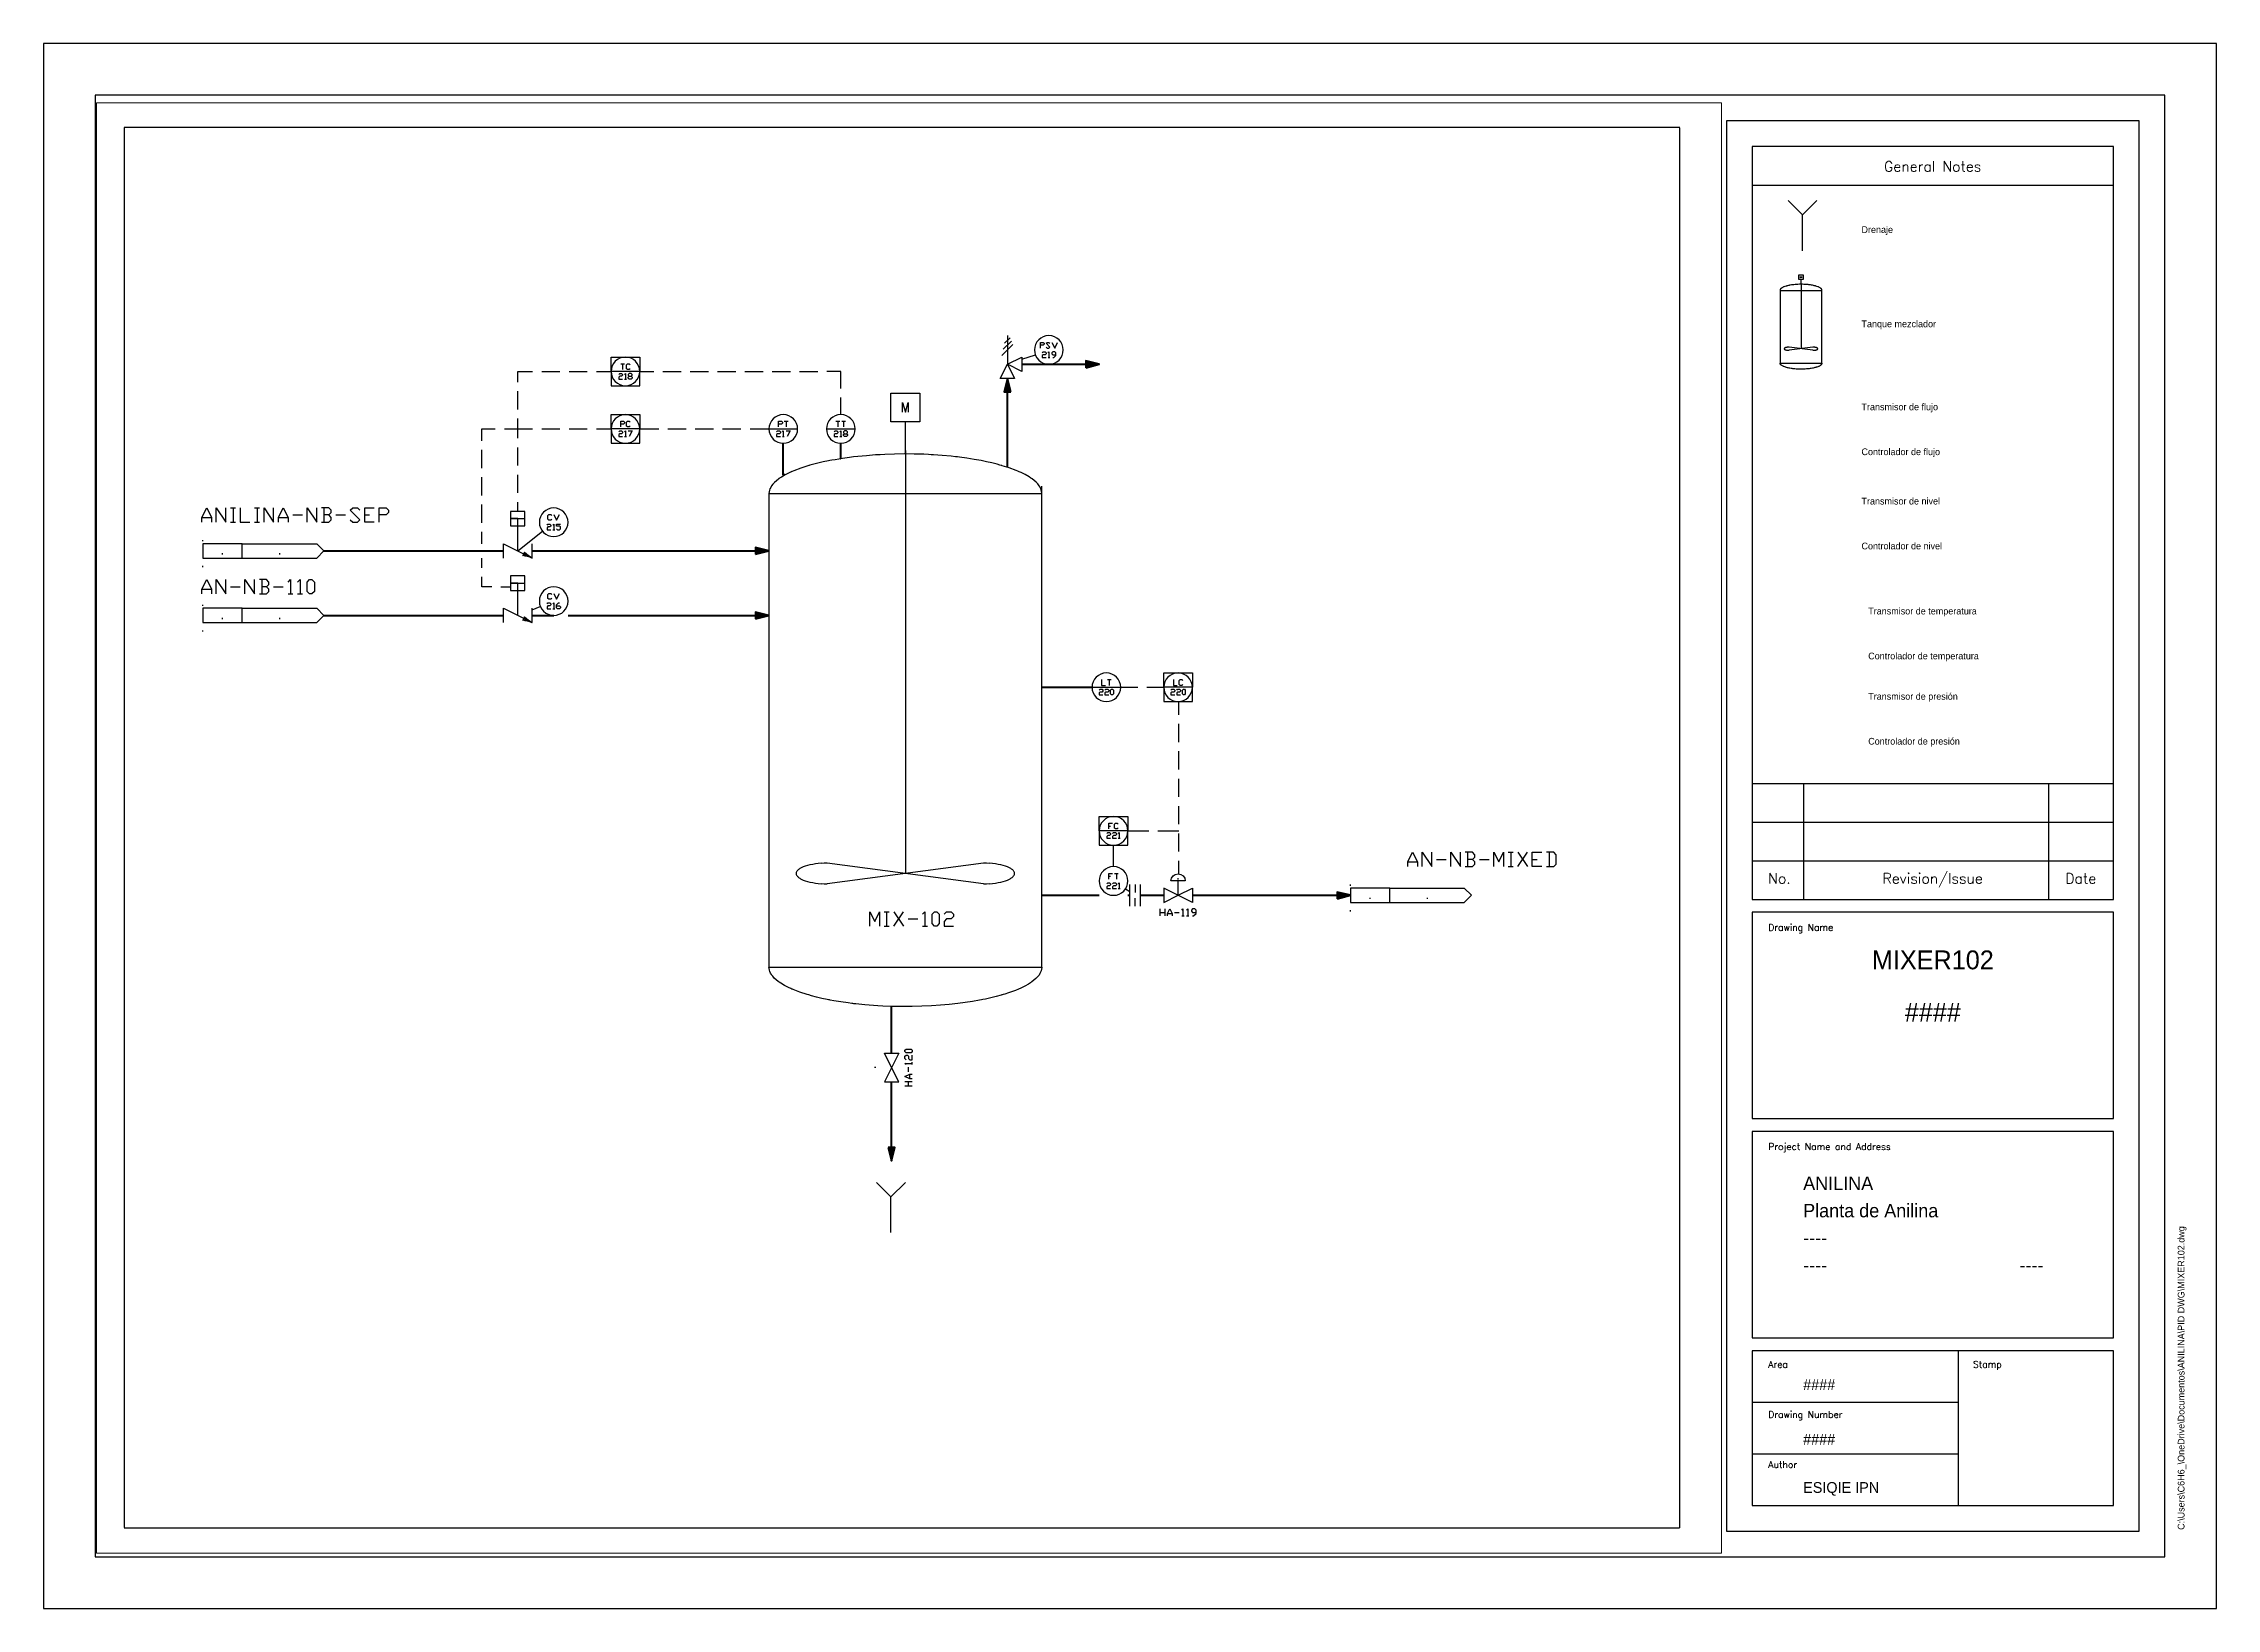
# Paper-space layout 'PID ISO A1 Title Block' of a CAD drawing. Header units: millimetres. Extents: x 0 to 807, y 0 to 581.
# The model-space entities are those that its viewports show. They can reach past a viewport. Long polylines and large blocks are cut down to what shows.
import ezdxf
from ezdxf.enums import TextEntityAlignment as Align

# ---------------------------------------------------------------- set-up
doc = ezdxf.new("R2010")
doc.units = ezdxf.units.MM
doc.linetypes.add('HIDDEN2', pattern=[0.1875, 0.125, -0.0625])
doc.layers.add('no plot', color=41, linetype='HIDDEN2', plot=False)
for name, color, linetype in [('PDF_Geometry', 7, 'Continuous'), ('PDF_Solid Fills', 7, 'Continuous'), ('Title Block', 7, 'Continuous')]:
    doc.layers.add(name, color=color, linetype=linetype)
doc.styles.add('Roman', font='romans')

# ---------------------------------------------------------------- blocks, each defined once
blk = doc.blocks.new('PID ISO A1 titleblock')
for p, q in [((806.83, 581.21), (0, 581.21)), ((0, 581.21), (0, 0)), ((806.83, 0), (806.83, 581.21)), ((787.68, 562.06), (19.15, 562.06)), ((19.15, 562.06), (19.15, 19.15)), ((787.68, 19.15), (787.68, 562.06)), ((778.1, 552.48), (624.89, 552.48)), ((624.89, 552.48), (624.89, 28.73)), ((778.1, 28.73), (778.1, 552.48)), ((768.52, 542.91), (634.46, 542.91)), ((634.46, 542.91), (634.46, 263.33)), ((768.52, 263.33), (768.52, 542.91)), ((634.46, 528.54), (768.52, 528.54)), ((634.46, 306.43), (768.52, 306.43)), ((653.61, 263.33), (653.61, 306.43)), ((744.58, 263.33), (744.58, 306.43)), ((634.46, 292.06), (768.52, 292.06)), ((634.46, 277.7), (768.52, 277.7)), ((634.46, 263.33), (768.52, 263.33)), ((768.52, 258.55), (634.46, 258.55)), ((634.46, 258.55), (634.46, 181.94)), ((768.52, 181.94), (768.52, 258.55)), ((634.46, 181.94), (768.52, 181.94)), ((768.52, 177.15), (634.46, 177.15)), ((634.46, 177.15), (634.46, 100.55)), ((768.52, 100.55), (768.52, 177.15)), ((634.46, 100.55), (768.52, 100.55)), ((768.52, 95.76), (634.46, 95.76)), ((634.46, 95.76), (634.46, 38.3)), ((711.07, 38.3), (711.07, 95.76)), ((768.52, 38.3), (768.52, 95.76)), ((634.46, 76.61), (711.07, 76.61)), ((634.46, 57.45), (711.07, 57.45)), ((634.46, 38.3), (768.52, 38.3)), ((624.89, 28.73), (778.1, 28.73)), ((19.15, 19.15), (787.68, 19.15)), ((0, 0), (806.83, 0))]:
    blk.add_line(p, q)
at = {"style": 'Roman'}
for s, height, p in [('General Notes', 3.8303, (701.43, 535.55)), ('No.', 3.83, (644.56, 271.13)), ('Revision/Issue', 3.8303, (701.43, 271.13)), ('Date', 3.83, (756.41, 271.13))]:
    blk.add_text(s, height=height, dxfattribs=at).set_placement(p, align=Align.MIDDLE_CENTER)
for s, height, p in [('Drawing Name', 2.4897, (640.42, 251.69)), ('Project Name and Address', 2.4897, (640.42, 170.3)), ('Area', 2.49, (640.42, 89.42)), ('Stamp', 2.49, (716.43, 89.42)), ('Drawing Number', 2.4897, (640.42, 70.82)), ('Author', 2.49, (640.42, 52.21))]:
    blk.add_text(s, height=height, dxfattribs=at).set_placement(p)

msp = doc.modelspace()

# ---------------------------------------------------------------- linework, layer by layer
at = {"layer": 'no plot'}
msp.add_lwpolyline([(0, 0), (577.5, 0), (577.5, 520), (0, 520)], close=True, dxfattribs=at)
at = {"layer": 'PDF_Geometry', "color": 6, "lineweight": 25}
for points in [[(327.91, 442.72), (327.91, 432.07), (333.23, 434.73), (333.23, 429.41), (327.91, 432.07), (330.57, 426.74), (325.24, 426.74), (327.91, 432.07)], [(329.89, 439.38), (325.88, 435.36)], [(329.4, 440.69), (326.37, 437.67)], [(328.9, 441.95), (326.87, 439.92)], [(340.14, 438.07), (340.14, 440.19), (341.17, 440.19), (341.54, 439.88), (341.54, 439.52), (341.17, 439.15), (340.14, 439.15)], [(340.81, 436.36), (341.17, 436.67), (341.9, 436.67), (342.26, 436.36), (342.26, 436), (341.9, 435.63), (341.17, 435.63), (340.81, 435.27), (340.81, 434.55), (342.26, 434.55)], [(342.26, 438.43), (342.62, 438.07), (343.3, 438.07), (343.66, 438.43), (342.26, 439.88), (342.62, 440.19), (343.3, 440.19), (343.66, 439.88)], [(342.98, 436.36), (343.3, 436.67), (343.3, 434.55)], [(344.38, 440.19), (345.46, 438.07), (346.5, 440.19)], [(344.74, 434.55), (345.1, 434.55), (345.82, 435.27), (345.82, 436.36), (345.46, 436.67), (344.74, 436.67), (344.38, 436.36), (344.38, 436), (344.74, 435.63), (345.82, 435.63)], [(146.09, 425.48), (146.09, 429.41), (151.59, 429.41)], [(154.98, 429.41), (161.75, 429.41)], [(165.13, 429.41), (171.9, 429.41)], [(183.59, 428.32), (183.95, 428.68), (184.67, 428.68), (185.03, 428.32), (185.03, 428.01), (184.67, 427.65), (183.95, 427.65), (183.59, 427.29), (183.59, 426.56), (185.03, 426.56)], [(184.31, 432.2), (185.71, 432.2)], [(185.03, 432.2), (185.03, 430.08)], [(185.71, 428.32), (186.07, 428.68), (186.07, 426.56)], [(187.88, 430.44), (187.52, 430.08), (186.79, 430.08), (186.43, 430.44), (186.43, 431.84), (186.79, 432.2), (187.52, 432.2), (187.88, 431.84)], [(187.52, 426.56), (187.15, 426.92), (187.15, 427.29), (187.52, 427.65), (188.19, 427.65), (188.55, 428.01), (188.55, 428.32), (188.19, 428.68), (187.52, 428.68), (187.15, 428.32), (187.15, 428.01), (187.52, 427.65)], [(188.19, 427.65), (188.55, 427.29), (188.55, 426.92), (188.19, 426.56), (187.52, 426.56)], [(199.97, 429.41), (206.74, 429.41)], [(210.12, 429.41), (216.89, 429.41)], [(220.28, 429.41), (227.05, 429.41)], [(230.43, 429.41), (237.2, 429.41)], [(240.59, 429.41), (247.35, 429.41)], [(250.74, 429.41), (257.51, 429.41)], [(266.04, 423.09), (266.04, 429.41), (260.89, 429.41)], [(333.23, 433.92), (338.29, 435.63)], [(342.98, 434.55), (343.66, 434.55)], [(146.09, 415.33), (146.09, 422.1)], [(185.71, 426.56), (186.43, 426.56)], [(266.04, 413.39), (266.04, 419.7)], [(141.12, 408.06), (146.09, 408.06), (146.09, 411.94)], [(132.78, 403.68), (132.78, 408.06), (137.74, 408.06)], [(146.09, 404.59), (146.09, 408.06), (151.59, 408.06)], [(154.98, 408.06), (161.75, 408.06)], [(165.13, 408.06), (171.9, 408.06)], [(183.59, 407.02), (183.95, 407.38), (184.67, 407.38), (185.03, 407.02), (185.03, 406.66), (184.67, 406.3), (183.95, 406.3), (183.59, 405.94), (183.59, 405.26), (185.03, 405.26)], [(184.31, 408.78), (184.31, 410.9), (185.35, 410.9), (185.71, 410.54), (185.71, 410.18), (185.35, 409.82), (184.31, 409.82)], [(185.71, 407.02), (186.07, 407.38), (186.07, 405.26)], [(185.71, 405.26), (186.43, 405.26)], [(187.88, 409.1), (187.52, 408.78), (186.79, 408.78), (186.43, 409.1), (186.43, 410.54), (186.79, 410.9), (187.52, 410.9), (187.88, 410.54)], [(187.15, 407.38), (188.55, 407.38), (187.52, 405.26)], [(201.87, 408.06), (208.64, 408.06)], [(212.02, 408.06), (218.79, 408.06)], [(222.17, 408.06), (228.94, 408.06)], [(232.33, 408.06), (239.37, 408.06), (250.06, 408.06)], [(242.21, 407.02), (242.57, 407.38), (243.29, 407.38), (243.65, 407.02), (243.65, 406.66), (243.29, 406.3), (242.57, 406.3), (242.21, 405.94), (242.21, 405.26), (243.65, 405.26)], [(242.93, 408.78), (242.93, 410.9), (244.02, 410.9), (244.38, 410.54), (244.38, 410.18), (244.02, 409.82), (242.93, 409.82)], [(244.38, 407.02), (244.69, 407.38), (244.69, 405.26)], [(244.38, 405.26), (245.05, 405.26)], [(245.05, 410.9), (246.5, 410.9)], [(245.77, 410.9), (245.77, 408.78)], [(245.77, 407.38), (247.22, 407.38), (246.14, 405.26)], [(263.56, 407.02), (263.92, 407.38), (264.59, 407.38), (264.95, 407.02), (264.95, 406.66), (264.59, 406.3), (263.92, 406.3), (263.56, 405.94), (263.56, 405.26), (264.95, 405.26)], [(264.23, 410.9), (265.68, 410.9)], [(264.95, 410.9), (264.95, 408.78)], [(265.68, 407.02), (266.04, 407.38), (266.04, 405.26)], [(265.68, 405.26), (266.4, 405.26)], [(266.4, 410.9), (267.8, 410.9)], [(267.08, 410.9), (267.08, 408.78)], [(267.44, 405.26), (267.08, 405.58), (267.08, 405.94), (267.44, 406.3), (268.16, 406.3), (268.52, 406.66), (268.52, 407.02), (268.16, 407.38), (267.44, 407.38), (267.08, 407.02), (267.08, 406.66), (267.44, 406.3)], [(268.16, 406.3), (268.52, 405.94), (268.52, 405.58), (268.16, 405.26), (267.44, 405.26)], [(132.78, 393.53), (132.78, 400.3)], [(146.09, 394.43), (146.09, 401.2)], [(132.78, 383.38), (132.78, 390.15)], [(146.09, 384.28), (146.09, 391.05)], [(132.78, 373.22), (132.78, 379.99)], [(146.09, 377.42), (146.09, 380.89)], [(146.09, 362.75), (146.09, 374.76), (143.43, 374.76), (143.43, 372.09), (148.75, 372.09), (148.75, 377.42), (143.43, 377.42), (143.43, 374.76), (148.75, 374.76)], [(156.96, 372.37), (157.28, 372.73), (158, 372.73), (158.36, 372.37), (158.36, 372), (158, 371.69), (157.28, 371.69), (156.96, 371.33), (156.96, 370.61), (158.36, 370.61)], [(158.72, 374.49), (158.36, 374.13), (157.64, 374.13), (157.28, 374.49), (157.28, 375.89), (157.64, 376.25), (158.36, 376.25), (158.72, 375.89)], [(159.08, 372.37), (159.45, 372.73), (159.45, 370.61)], [(159.45, 376.25), (160.48, 374.13), (161.57, 376.25)], [(160.48, 370.97), (160.84, 370.61), (161.57, 370.61), (161.93, 370.97), (161.93, 371.69), (161.57, 372), (160.48, 372), (160.48, 372.73), (161.93, 372.73)], [(132.78, 365.42), (132.78, 369.84)], [(140.76, 360.09), (140.76, 365.42), (151.41, 360.09), (151.41, 365.42)], [(146.09, 362.75), (155.25, 370.11)], [(159.08, 370.61), (159.81, 370.61)], [(132.78, 356.48), (132.78, 360.09)], [(151.41, 360.05), (150.56, 360.41), (149.7, 360.68), (148.84, 360.86), (147.94, 361.04)], [(148.57, 362.3), (149.83, 360.9), (147.98, 361.08), (149.07, 361.31), (148.57, 362.3), (147.98, 361.08)], [(148.62, 362.35), (149.29, 361.72), (149.97, 361.17), (150.69, 360.63), (151.46, 360.18)], [(136.43, 349.44), (132.78, 349.44), (132.78, 353.1)], [(139.82, 349.44), (143.43, 349.44)], [(146.09, 338.79), (146.09, 350.79), (143.43, 350.79), (143.43, 348.09), (148.75, 348.09), (148.75, 353.46), (143.43, 353.46), (143.43, 350.79), (148.75, 350.79)], [(140.76, 336.13), (140.76, 341.45), (151.41, 336.13), (151.41, 341.45)], [(151.41, 340.91), (154.48, 342.13)], [(156.96, 343.08), (157.28, 343.44), (158, 343.44), (158.36, 343.08), (158.36, 342.72), (158, 342.36), (157.28, 342.36), (156.96, 341.99), (156.96, 341.27), (158.36, 341.27)], [(158.72, 345.15), (158.36, 344.79), (157.64, 344.79), (157.28, 345.15), (157.28, 346.6), (157.64, 346.91), (158.36, 346.91), (158.72, 346.6)], [(159.08, 343.08), (159.45, 343.44), (159.45, 341.27)], [(159.08, 341.27), (159.81, 341.27)], [(159.45, 346.91), (160.48, 344.79), (161.57, 346.91)], [(160.48, 342.36), (161.57, 342.36), (161.93, 341.99), (161.93, 341.63), (161.57, 341.27), (160.84, 341.27), (160.48, 341.63), (160.48, 342.72), (161.21, 343.44), (161.57, 343.44)], [(151.41, 336.04), (150.56, 336.4), (149.7, 336.67), (148.84, 336.85), (147.94, 337.03)], [(148.57, 338.29), (149.83, 336.9), (147.98, 337.08), (149.07, 337.3), (148.57, 338.29), (147.98, 337.08)], [(148.62, 338.34), (149.29, 337.71), (149.97, 337.17), (150.69, 336.62), (151.46, 336.17)], [(362.88, 314.96), (362.88, 312.84), (364.28, 312.84)], [(365, 314.96), (366.4, 314.96)], [(365.68, 314.96), (365.68, 312.84)], [(389.51, 314.96), (389.51, 312.84), (390.95, 312.84)], [(393.07, 313.16), (392.71, 312.84), (391.99, 312.84), (391.63, 313.16), (391.63, 314.6), (391.99, 314.96), (392.71, 314.96), (393.07, 314.6)], [(361.98, 311.08), (362.34, 311.44), (363.02, 311.44), (363.38, 311.08), (363.38, 310.72), (363.02, 310.36), (362.34, 310.36), (361.98, 310), (361.98, 309.32), (363.38, 309.32)], [(364.1, 311.08), (364.46, 311.44), (365.18, 311.44), (365.54, 311.08), (365.54, 310.72), (365.18, 310.36), (364.46, 310.36), (364.1, 310), (364.1, 309.32), (365.54, 309.32)], [(379.67, 312.12), (385.94, 312.12), (385.94, 306.8), (396.64, 306.8), (396.64, 312.12)], [(388.6, 311.08), (388.96, 311.44), (389.69, 311.44), (390.05, 311.08), (390.05, 310.72), (389.69, 310.36), (388.96, 310.36), (388.6, 310), (388.6, 309.32), (390.05, 309.32)], [(390.77, 311.08), (391.09, 311.44), (391.81, 311.44), (392.17, 311.08), (392.17, 310.72), (391.81, 310.36), (391.09, 310.36), (390.77, 310), (390.77, 309.32), (392.17, 309.32)], [(391.49, 301.88), (391.49, 306.8)], [(391.49, 291.72), (391.49, 298.49)], [(391.49, 281.57), (391.49, 288.34)], [(391.49, 271.42), (391.49, 278.18)], [(391.49, 261.26), (391.49, 268.03)], [(365.54, 259.5), (365.54, 261.67), (366.94, 261.67)], [(365.54, 260.58), (366.22, 260.58)], [(369.06, 259.86), (368.7, 259.5), (368.03, 259.5), (367.66, 259.86), (367.66, 261.31), (368.03, 261.67), (368.7, 261.67), (369.06, 261.31)], [(383.78, 258.82), (391.49, 258.82)], [(364.82, 257.79), (365.18, 258.15), (365.86, 258.15), (366.22, 257.79), (366.22, 257.43), (365.86, 257.06), (365.18, 257.06), (364.82, 256.7), (364.82, 256.03), (366.22, 256.03)], [(366.94, 257.79), (367.3, 258.15), (368.03, 258.15), (368.39, 257.79), (368.39, 257.43), (368.03, 257.06), (367.3, 257.06), (366.94, 256.7), (366.94, 256.03), (368.39, 256.03)], [(367.3, 245.51), (367.3, 253.5)], [(369.06, 257.79), (369.42, 258.15), (369.42, 256.03)], [(369.06, 256.03), (369.79, 256.03)], [(391.49, 251.11), (391.49, 257.88)], [(365.54, 240.86), (365.54, 242.98), (366.94, 242.98)], [(367.66, 242.98), (369.06, 242.98)], [(368.39, 242.98), (368.39, 240.86)], [(391.49, 242.85), (391.49, 247.72)], [(364.82, 239.15), (365.18, 239.47), (365.86, 239.47), (366.22, 239.15), (366.22, 238.79), (365.86, 238.43), (365.18, 238.43), (364.82, 238.07), (364.82, 237.34), (366.22, 237.34)], [(365.54, 241.95), (366.22, 241.95)], [(366.94, 239.15), (367.3, 239.47), (368.03, 239.47), (368.39, 239.15), (368.39, 238.79), (368.03, 238.43), (367.3, 238.43), (366.94, 238.07), (366.94, 237.34), (368.39, 237.34)], [(369.06, 239.15), (369.42, 239.47), (369.42, 237.34)], [(369.06, 237.34), (369.79, 237.34)], [(373.31, 230.85), (373.31, 238.83)], [(375.29, 238.83), (375.29, 235.85)], [(377.28, 230.85), (377.28, 238.83)], [(375.29, 230.85), (375.29, 233.82)]]:
    msp.add_lwpolyline(points, dxfattribs=at)
for points in [[(348.62, 437.39, 1), (337.97, 437.39, 1)], [(250.02, 408.06, 1), (239.37, 408.06, 1)], [(260.71, 408.06), (271.36, 408.06, 1)], [(164.77, 373.4, 1), (154.12, 373.4, 1)], [(164.77, 344.12, 1), (154.12, 344.12, 1)], [(396.59, 312.12, 1), (385.94, 312.12, 1)], [(372.63, 240.19, 1), (361.98, 240.19, 1)]]:
    msp.add_lwpolyline(points, format="xyb", close=True, dxfattribs=at)
for points in [[(175.29, 429.41), (180.75, 429.41), (180.75, 424.08), (191.4, 424.08), (191.4, 429.41, 1), (180.75, 429.41, 1), (191.4, 429.41), (196.59, 429.41)], [(175.29, 408.06), (180.75, 408.06), (180.75, 402.74), (191.4, 402.74), (191.4, 408.06, 1), (180.75, 408.06, 1), (191.4, 408.06), (198.48, 408.06)], [(359.32, 312.12, 1), (369.97, 312.12, 1), (359.32, 312.12), (369.97, 312.12), (376.28, 312.12)], [(361.98, 258.82, 1), (372.63, 258.82, 1), (361.98, 258.82), (361.98, 253.5), (372.63, 253.5), (372.63, 258.82), (380.39, 258.82)]]:
    msp.add_lwpolyline(points, format="xyb", dxfattribs=at)
for points in [[(180.75, 429.41), (180.75, 434.73), (191.4, 434.73), (191.4, 429.41)], [(180.75, 408.06), (180.75, 413.39), (191.4, 413.39), (191.4, 408.06)], [(385.94, 312.12), (385.94, 317.45), (396.64, 317.45), (396.64, 312.12)], [(366.58, 309.32), (366.22, 309.64), (366.22, 311.08), (366.58, 311.44), (366.94, 311.44), (367.3, 311.08), (367.3, 309.64), (366.94, 309.32)], [(393.25, 309.32), (392.89, 309.64), (392.89, 311.08), (393.25, 311.44), (393.61, 311.44), (393.93, 311.08), (393.93, 309.64), (393.61, 309.32)], [(361.98, 258.82), (361.98, 264.15), (372.63, 264.15), (372.63, 258.82)]]:
    msp.add_lwpolyline(points, close=True, dxfattribs=at)
at = {"layer": 'PDF_Geometry', "color": 150, "lineweight": 50, "true_color": 0x007fff}
for points in [[(333.23, 432.07), (357.01, 432.07)], [(327.91, 393.8), (327.91, 421.78)], [(245.32, 390.96), (244.69, 390.96), (244.69, 402.74)], [(266.08, 397.01), (266.04, 397.01), (266.04, 402.74)], [(74.15, 362.75), (140.76, 362.75)], [(151.41, 362.75), (234.4, 362.75)], [(74.15, 338.79), (140.76, 338.79)], [(151.41, 338.79), (159.45, 338.79)], [(164.77, 338.79), (234.4, 338.79)], [(340.63, 234.86), (361.98, 234.86)], [(372.63, 234.86), (373.31, 234.86)], [(377.28, 234.86), (385.94, 234.86)], [(396.64, 234.86), (450.29, 234.86)], [(284.9, 176.2), (284.9, 193.62)], [(284.9, 141.18), (284.9, 165.55)]]:
    msp.add_lwpolyline(points, dxfattribs=at)
at = {"layer": 'PDF_Geometry', "lineweight": 50}
for points in [[(357.01, 430.81), (361.98, 432.07), (357.01, 433.29)], [(329.13, 421.78), (327.91, 426.74), (326.64, 421.78)], [(234.4, 361.54), (239.37, 362.75), (234.4, 364.02)], [(234.4, 337.53), (239.37, 338.79), (234.4, 340.01)], [(450.29, 233.6), (455.26, 234.86), (450.29, 236.08)], [(283.64, 141.18), (284.9, 136.26), (286.12, 141.18)]]:
    msp.add_lwpolyline(points, close=True, dxfattribs=at)
at = {"layer": 'PDF_Geometry', "lineweight": 25}
for points in [[(284.67, 421.37), (295.33, 421.37), (295.33, 410.72), (284.67, 410.72)], [(29.16, 365.42), (29.16, 360.09), (43.83, 360.09), (43.83, 365.42)], [(68.83, 346.78), (67.93, 347.68), (67.93, 351.2), (68.83, 352.1), (69.69, 352.1), (70.59, 351.2), (70.59, 347.68), (69.69, 346.78)], [(29.16, 341.45), (29.16, 336.13), (43.83, 336.13), (43.83, 341.45)], [(391.27, 234.86), (396.64, 237.52), (396.64, 232.2), (385.94, 237.52), (385.94, 232.2)], [(455.26, 237.52), (455.26, 232.2), (469.92, 232.2), (469.92, 237.52)], [(300.83, 223.44), (299.93, 224.35), (299.93, 227.91), (300.83, 228.77), (301.73, 228.77), (302.59, 227.91), (302.59, 224.35), (301.73, 223.44)], [(292.53, 176.87), (292.12, 176.42), (290.32, 176.42), (289.86, 176.87), (289.86, 177.32), (290.32, 177.78), (292.12, 177.78), (292.53, 177.32)], [(284.9, 170.87), (282.24, 176.2), (287.56, 176.2), (282.24, 165.55), (287.56, 165.55)]]:
    msp.add_lwpolyline(points, close=True, dxfattribs=at)
for points in [[(288.92, 414.29), (288.92, 417.85), (290, 414.29), (291.08, 417.85), (291.08, 414.29)], [(290, 398.77), (290, 410.72)], [(340.63, 208.19), (340.63, 310.23), (340.63, 361.26), (340.63, 374.04), (340.63, 380.4), (340.63, 383.6), (340.63, 384.01), (340.63, 384.1), (340.63, 384.14), (340.63, 384.19), (340.59, 384.78), (340.45, 385.32), (340.27, 385.86), (340, 386.4), (339.69, 386.94), (339.14, 387.62), (338.56, 388.3), (337.84, 388.93), (337.07, 389.51), (336.84, 389.65), (336.75, 389.74), (336.57, 389.83), (335.94, 390.28), (334.54, 391.09), (333.05, 391.82), (332.24, 392.18), (332.01, 392.27), (331.74, 392.4), (331.11, 392.63), (328.58, 393.58), (325.97, 394.39), (325.79, 394.48), (325.56, 394.52), (325.06, 394.66), (324.12, 394.93), (322.13, 395.43), (320.15, 395.88), (318.16, 396.28), (315.5, 396.73), (312.83, 397.19), (310.13, 397.55), (309.4, 397.64), (308.64, 397.73), (307.01, 397.91), (303.72, 398.18), (300.42, 398.45), (299.57, 398.49), (298.66, 398.54), (296.86, 398.63), (293.25, 398.72), (289.64, 398.77), (286.03, 398.72), (282.42, 398.58), (280.61, 398.49), (279.76, 398.45), (278.9, 398.4), (275.6, 398.13), (272.36, 397.82), (270.73, 397.64), (269.33, 397.46), (266.62, 397.1), (263.96, 396.64), (262.65, 396.42), (261.98, 396.28), (261.43, 396.19), (259.45, 395.79), (257.46, 395.34), (255.52, 394.79), (254.57, 394.57), (254.3, 394.48), (254.12, 394.43), (253.76, 394.34), (251.15, 393.49), (248.66, 392.54), (248.03, 392.27), (247.9, 392.22), (247.81, 392.18), (247.63, 392.09), (246.81, 391.73), (245.37, 391), (243.97, 390.19), (243.34, 389.74), (243.2, 389.65), (243.07, 389.6), (242.89, 389.42), (242.12, 388.84), (241.44, 388.21), (240.81, 387.53), (240.31, 386.9), (240, 386.36), (239.73, 385.81), (239.55, 385.27), (239.41, 384.69), (239.37, 384.14), (239.37, 384.1), (239.37, 384.05), (239.37, 383.83), (239.37, 382.25), (239.37, 379.04), (239.37, 372.68), (239.37, 347.18), (239.37, 296.15), (239.37, 245.11), (239.37, 219.61), (239.37, 213.25), (239.37, 210.04), (239.37, 208.42), (239.37, 208.24), (239.37, 208.19), (239.41, 208.19), (239.46, 208.19), (239.68, 208.19), (240.18, 208.19), (247.49, 208.19), (306.25, 208.19), (335.62, 208.19), (339.32, 208.19), (340.23, 208.19), (340.45, 208.19), (340.59, 208.19), (340.63, 208.19), (340.63, 208.15), (340.63, 208.01), (340.59, 207.47), (340.45, 206.88), (340.23, 206.34), (339.96, 205.8), (339.64, 205.26), (339.1, 204.58), (338.47, 203.95), (337.74, 203.32), (336.98, 202.73), (336.75, 202.55), (336.44, 202.33), (335.76, 201.92), (334.36, 201.11), (332.87, 200.38), (332.06, 200.02), (330.84, 199.53), (328.31, 198.62), (327, 198.17), (326.33, 197.99), (326.01, 197.9), (325.83, 197.86), (325.61, 197.77), (323.71, 197.27), (321.72, 196.77), (319.74, 196.32), (318.75, 196.14), (318.25, 196.01), (317.57, 195.92), (314.91, 195.42), (312.25, 195.01), (309.54, 194.65), (306.29, 194.34), (303.04, 194.02), (299.7, 193.8), (296.09, 193.66), (292.48, 193.57), (288.87, 193.53), (285.26, 193.62), (281.65, 193.75), (279.85, 193.84), (278.22, 193.93), (274.93, 194.2), (271.68, 194.52), (270.87, 194.61), (270.46, 194.65), (270.14, 194.7), (268.79, 194.88), (266.08, 195.29), (263.42, 195.74), (262.07, 195.96), (261.8, 196.01), (261.52, 196.1), (261.03, 196.19), (259.04, 196.59), (257.06, 197.09), (255.12, 197.59), (254.17, 197.86), (253.49, 198.04), (250.87, 198.9), (248.39, 199.84), (248.08, 199.98), (247.94, 200.02), (247.85, 200.07), (247.44, 200.25), (246.68, 200.61), (245.19, 201.38), (243.83, 202.19), (243.2, 202.6), (242.8, 202.91), (242.03, 203.5), (241.35, 204.13), (240.77, 204.81), (240.5, 205.12), (240.36, 205.3), (240.27, 205.44), (239.95, 205.98), (239.73, 206.52), (239.55, 207.06), (239.41, 207.65), (239.37, 208.19)], [(290, 400.07), (290, 242.98)], [(239.37, 384.1), (340.63, 384.1)], [(340.63, 381.44), (340.63, 386.76)], [(28.85, 373.4), (28.85, 375.21), (30.61, 378.77), (32.41, 375.21), (32.41, 373.4)], [(28.85, 375.21), (32.41, 375.21)], [(34.17, 373.4), (34.17, 378.77), (37.74, 373.4), (37.74, 378.77)], [(39.5, 378.77), (41.3, 378.77)], [(39.5, 373.4), (41.3, 373.4)], [(40.4, 378.77), (40.4, 373.4)], [(43.06, 378.77), (43.06, 373.4), (46.63, 373.4)], [(48.39, 378.77), (50.15, 378.77)], [(48.39, 373.4), (50.15, 373.4)], [(49.29, 378.77), (49.29, 373.4)], [(51.95, 373.4), (51.95, 378.77), (55.47, 373.4), (55.47, 378.77)], [(57.28, 373.4), (57.28, 375.21), (59.04, 378.77), (60.84, 375.21), (60.84, 373.4)], [(57.28, 375.21), (60.84, 375.21)], [(62.6, 376.11), (66.17, 376.11)], [(67.93, 373.4), (67.93, 378.77), (71.49, 373.4), (71.49, 378.77)], [(75.91, 376.11), (76.82, 376.97), (76.82, 377.87), (75.91, 378.77), (73.25, 378.77)], [(73.25, 373.4), (75.91, 373.4), (76.82, 374.31), (76.82, 375.21), (75.91, 376.11), (74.15, 376.11)], [(74.15, 378.77), (74.15, 373.4)], [(78.58, 376.11), (82.14, 376.11)], [(83.9, 374.31), (84.81, 373.4), (86.57, 373.4), (87.47, 374.31), (83.9, 377.87), (84.81, 378.77), (86.57, 378.77), (87.47, 377.87)], [(92.79, 373.4), (89.27, 373.4), (89.27, 378.77), (92.79, 378.77)], [(89.27, 376.11), (91.03, 376.11)], [(94.6, 373.4), (94.6, 378.77), (97.26, 378.77), (98.12, 377.87), (98.12, 376.97), (97.26, 376.11), (94.6, 376.11)], [(29.16, 366.32), (29.16, 366.77)], [(43.83, 360.09), (71.49, 360.09), (74.15, 362.75), (71.49, 365.42)], [(43.83, 365.42), (71.49, 365.42)], [(29.16, 356.75), (29.16, 357.2)], [(36.52, 361.44), (36.52, 361.9)], [(57.82, 361.44), (57.82, 361.9)], [(28.85, 346.78), (28.85, 348.54), (30.61, 352.1), (32.41, 348.54), (32.41, 346.78)], [(28.85, 348.54), (32.41, 348.54)], [(34.17, 346.78), (34.17, 352.1), (37.74, 346.78), (37.74, 352.1)], [(39.5, 349.44), (43.06, 349.44)], [(44.82, 346.78), (44.82, 352.1), (48.39, 346.78), (48.39, 352.1)], [(52.81, 349.44), (53.71, 350.34), (53.71, 351.2), (52.81, 352.1), (50.15, 352.1)], [(50.15, 346.78), (52.81, 346.78), (53.71, 347.68), (53.71, 348.54), (52.81, 349.44), (51.05, 349.44)], [(51.05, 352.1), (51.05, 346.78)], [(55.47, 349.44), (59.04, 349.44)], [(60.84, 351.2), (61.7, 352.1), (61.7, 346.78)], [(64.36, 351.2), (65.26, 352.1), (65.26, 346.78)], [(29.16, 342.36), (29.16, 342.76)], [(43.83, 336.13), (71.49, 336.13), (74.15, 338.79), (71.49, 341.45)], [(43.83, 341.45), (71.49, 341.45)], [(60.84, 346.78), (62.6, 346.78)], [(64.36, 346.78), (66.17, 346.78)], [(29.16, 332.79), (29.16, 333.24)], [(36.52, 337.44), (36.52, 337.89)], [(57.82, 337.44), (57.82, 337.89)], [(476.56, 245.51), (476.56, 247.27), (478.36, 250.84), (480.12, 247.27), (480.12, 245.51)], [(481.88, 245.51), (481.88, 250.84), (485.45, 245.51), (485.45, 250.84)], [(492.58, 245.51), (492.58, 250.84), (496.1, 245.51), (496.1, 250.84)], [(500.57, 248.17), (501.42, 249.08), (501.42, 249.93), (500.57, 250.84), (497.9, 250.84)], [(498.76, 250.84), (498.76, 245.51)], [(508.55, 245.51), (508.55, 250.84), (510.31, 247.27), (512.12, 250.84), (512.12, 245.51)], [(513.88, 250.84), (515.64, 250.84)], [(514.78, 250.84), (514.78, 245.51)], [(517.44, 245.51), (520.96, 250.84)], [(517.44, 250.84), (520.96, 245.51)], [(526.33, 245.51), (522.77, 245.51), (522.77, 250.84), (526.33, 250.84)], [(528.09, 245.51), (530.76, 245.51), (531.66, 246.41), (531.66, 249.93), (530.76, 250.84), (528.09, 250.84)], [(529, 250.84), (529, 245.51)], [(249.7, 243.71), (249.61, 243.53), (249.52, 243.35), (249.48, 243.17), (249.48, 242.98)], [(249.48, 242.94), (249.48, 242.76), (249.52, 242.58), (249.61, 242.4), (249.7, 242.22)], [(252.81, 245.69), (252.09, 245.42), (251.37, 245.11), (251.1, 244.97), (250.83, 244.79), (250.56, 244.61), (250.33, 244.43), (250.15, 244.29), (249.97, 244.11), (249.79, 243.93), (249.66, 243.71)], [(249.66, 242.26), (249.79, 242.04), (249.97, 241.86), (250.15, 241.68), (250.33, 241.54), (250.56, 241.36), (250.83, 241.18), (251.1, 241), (251.37, 240.86), (252.09, 240.55), (252.81, 240.28)], [(254.62, 246.19), (253.72, 245.96), (252.86, 245.69)], [(256.61, 246.5), (255.61, 246.32), (254.57, 246.14)], [(258.82, 246.78), (257.69, 246.69), (256.61, 246.55)], [(319.02, 239.1), (261.03, 246.82), (259.9, 246.82), (258.77, 246.73)], [(321.27, 246.73), (320.15, 246.82), (319.02, 246.82), (261.03, 239.1)], [(323.44, 246.55), (322.36, 246.69), (321.23, 246.78)], [(325.47, 246.14), (324.43, 246.32), (323.44, 246.5)], [(330.57, 242.98), (330.57, 243.17), (330.52, 243.35), (330.43, 243.53), (330.34, 243.71), (330.21, 243.93), (330.03, 244.11), (329.85, 244.29), (329.67, 244.43), (329.44, 244.61), (329.17, 244.79), (328.9, 244.97), (328.63, 245.11), (327.91, 245.42), (327.19, 245.69), (326.33, 245.96), (325.43, 246.19)], [(325.43, 239.78), (326.33, 240.01), (327.19, 240.28), (327.91, 240.55), (328.63, 240.86), (328.9, 241), (329.17, 241.18), (329.44, 241.36), (329.67, 241.54), (329.85, 241.68), (330.03, 241.86), (330.21, 242.04), (330.34, 242.26)], [(330.34, 242.22), (330.43, 242.4), (330.52, 242.58), (330.57, 242.76), (330.57, 242.94)], [(476.56, 247.27), (480.12, 247.27)], [(487.21, 248.17), (490.77, 248.17)], [(497.9, 245.51), (500.57, 245.51), (501.42, 246.41), (501.42, 247.27), (500.57, 248.17), (498.76, 248.17)], [(503.23, 248.17), (506.75, 248.17)], [(513.88, 245.51), (515.64, 245.51)], [(522.77, 248.17), (524.53, 248.17)], [(252.86, 240.28), (253.72, 240.01), (254.62, 239.78)], [(254.57, 239.78), (255.61, 239.6), (256.61, 239.42), (257.69, 239.28), (258.82, 239.19)], [(258.77, 239.24), (259.9, 239.15), (261.03, 239.15)], [(319.02, 239.15), (320.15, 239.15), (321.27, 239.24)], [(321.23, 239.19), (322.36, 239.28), (323.44, 239.42), (324.43, 239.6), (325.47, 239.78)], [(391.27, 240.73), (391.27, 241.18)], [(391.27, 234.86), (391.27, 240.19)], [(455.26, 238.38), (455.26, 238.83)], [(469.92, 232.2), (497.54, 232.2), (500.2, 234.86), (497.54, 237.52)], [(469.92, 237.52), (497.54, 237.52)], [(276.82, 223.44), (276.82, 228.77), (278.63, 225.2), (280.39, 228.77), (280.39, 223.44)], [(282.19, 228.77), (283.95, 228.77)], [(283.05, 228.77), (283.05, 223.44)], [(285.71, 223.44), (289.28, 228.77)], [(285.71, 228.77), (289.28, 223.44)], [(291.04, 226.11), (294.6, 226.11)], [(296.41, 227.91), (297.27, 228.77), (297.27, 223.44)], [(304.4, 227.91), (305.25, 228.77), (307.06, 228.77), (307.92, 227.91), (307.92, 227.01), (307.06, 226.11), (305.25, 226.11), (304.4, 225.2), (304.4, 223.44), (307.92, 223.44)], [(384.63, 227.19), (384.63, 229.85)], [(384.63, 228.5), (386.39, 228.5)], [(386.39, 229.85), (386.39, 227.19)], [(387.29, 227.19), (387.29, 228.09), (388.2, 229.85), (389.05, 228.09), (389.05, 227.19)], [(387.29, 228.09), (389.05, 228.09)], [(389.96, 228.5), (391.72, 228.5)], [(392.62, 229.4), (393.07, 229.85), (393.07, 227.19)], [(392.62, 227.19), (393.52, 227.19)], [(394.38, 229.4), (394.83, 229.85), (394.83, 227.19)], [(394.38, 227.19), (395.28, 227.19)], [(396.64, 227.19), (397.04, 227.19), (397.95, 228.09), (397.95, 229.4), (397.49, 229.85), (396.64, 229.85), (396.19, 229.4), (396.19, 228.95), (396.64, 228.5), (397.95, 228.5)], [(455.26, 228.86), (455.26, 229.31)], [(462.57, 233.51), (462.57, 233.96)], [(483.91, 233.51), (483.91, 233.96)], [(282.19, 223.44), (283.95, 223.44)], [(296.41, 223.44), (298.17, 223.44)], [(278.99, 170.87), (278.54, 170.87)], [(290.32, 173.76), (289.86, 174.21), (289.86, 175.11), (290.32, 175.56), (290.77, 175.56), (291.22, 175.11), (291.22, 174.21), (291.67, 173.76), (292.53, 173.76), (292.53, 175.56)], [(290.32, 172), (289.86, 172.45), (292.53, 172.45)], [(291.22, 169.34), (291.22, 171.1)], [(292.53, 172), (292.53, 172.9)], [(292.53, 166.67), (291.67, 166.67), (289.86, 167.53), (291.67, 168.43), (292.53, 168.43)], [(289.86, 165.77), (292.53, 165.77)], [(292.53, 164.01), (289.86, 164.01)], [(291.22, 164.01), (291.22, 165.77)], [(291.67, 166.67), (291.67, 168.43)], [(279.35, 128.23), (284.67, 122.9), (290, 128.23)], [(284.67, 109.59), (284.67, 122.9)]]:
    msp.add_lwpolyline(points, dxfattribs=at)
at = {"layer": 'PDF_Geometry', "color": 6, "lineweight": 50}
msp.add_lwpolyline([(340.63, 312.12), (359.32, 312.12)], dxfattribs=at)
at = {"layer": 'PDF_Geometry', "lineweight": 25}
msp.add_lwpolyline([(393.93, 240.19), (388.6, 240.19, -1)], format="xyb", close=True, dxfattribs=at)
at = {"layer": 'PDF_Geometry', "color": 2, "lineweight": 25}
msp.add_lwpolyline([(373.31, 236.17), (371.73, 237.21)], dxfattribs=at)
at = {"layer": 'PDF_Geometry', "color": 6, "lineweight": 25}
msp.add_arc((266.04, 408.06), 5.33, 180, 0, dxfattribs=at)
at = {"layer": 'PDF_Solid Fills', "transparency": 33554559}
for points in [[(357.01, 433.29), (361.98, 432.07), (357.01, 432.07)], [(357.01, 432.07), (361.98, 432.07), (357.01, 430.81)], [(326.64, 421.78), (327.91, 426.74), (327.91, 421.78)], [(327.91, 421.78), (327.91, 426.74), (329.13, 421.78)], [(234.4, 364.02), (239.37, 362.75), (234.4, 362.75)], [(234.4, 362.75), (239.37, 362.75), (234.4, 361.54)], [(234.4, 340.01), (239.37, 338.79), (234.4, 338.79)], [(234.4, 338.79), (239.37, 338.79), (234.4, 337.53)], [(450.29, 236.08), (455.26, 234.86), (450.29, 234.86)], [(450.29, 234.86), (455.26, 234.86), (450.29, 233.6)], [(284.9, 141.18), (284.9, 136.26), (283.64, 141.18)], [(286.12, 141.18), (284.9, 136.26), (284.9, 141.18)]]:
    msp.add_solid(points, dxfattribs=at)

psp = doc.layouts.new('PID ISO A1 Title Block')

# ---------------------------------------------------------------- linework, layer by layer
at = {"layer": 'PDF_Geometry', "lineweight": 25}
for points in [[(647.83, 522.9), (653.15, 517.57), (658.48, 522.9)], [(653.15, 504.26), (653.15, 517.57)], [(652.38, 494.16), (652.38, 494.71), (652.55, 494.16), (652.71, 494.71), (652.71, 494.16)], [(652.55, 491.77), (652.55, 493.61)], [(660.33, 462.5), (660.33, 478.17), (660.33, 486.01), (660.33, 487.98), (660.33, 488.95), (660.33, 489.44), (660.33, 489.51), (660.33, 489.52), (660.33, 489.53), (660.33, 489.54), (660.32, 489.63), (660.3, 489.71), (660.27, 489.79), (660.23, 489.87), (660.18, 489.96), (660.1, 490.06), (660.01, 490.17), (659.9, 490.26), (659.78, 490.35), (659.74, 490.37), (659.73, 490.39), (659.7, 490.4), (659.6, 490.47), (659.39, 490.6), (659.16, 490.71), (659.04, 490.76), (659, 490.78), (658.96, 490.8), (658.86, 490.83), (658.47, 490.98), (658.07, 491.1), (658.04, 491.12), (658.01, 491.12), (657.93, 491.14), (657.79, 491.18), (657.48, 491.26), (657.18, 491.33), (656.87, 491.39), (656.46, 491.46), (656.05, 491.53), (655.64, 491.59), (655.53, 491.6), (655.41, 491.61), (655.16, 491.64), (654.65, 491.68), (654.15, 491.73), (654.02, 491.73), (653.88, 491.74), (653.6, 491.75), (653.05, 491.77), (652.49, 491.77), (651.94, 491.77), (651.38, 491.75), (651.11, 491.73), (650.97, 491.73), (650.84, 491.72), (650.34, 491.68), (649.84, 491.63), (649.59, 491.6), (649.37, 491.57), (648.96, 491.52), (648.55, 491.45), (648.35, 491.41), (648.24, 491.39), (648.16, 491.38), (647.85, 491.32), (647.55, 491.25), (647.25, 491.16), (647.11, 491.13), (647.06, 491.12), (647.04, 491.11), (646.98, 491.09), (646.58, 490.96), (646.2, 490.82), (646.1, 490.78), (646.08, 490.77), (646.07, 490.76), (646.04, 490.75), (645.91, 490.69), (645.69, 490.58), (645.48, 490.46), (645.38, 490.39), (645.36, 490.37), (645.34, 490.37), (645.31, 490.34), (645.19, 490.25), (645.09, 490.15), (644.99, 490.05), (644.92, 489.95), (644.87, 489.87), (644.82, 489.78), (644.8, 489.7), (644.78, 489.61), (644.77, 489.53), (644.77, 489.52), (644.77, 489.51), (644.77, 489.48), (644.77, 489.24), (644.77, 488.74), (644.77, 487.77), (644.77, 483.85), (644.77, 476.01), (644.77, 468.17), (644.77, 464.25), (644.77, 463.28), (644.77, 462.78), (644.77, 462.53), (644.77, 462.51), (644.77, 462.5), (644.78, 462.5), (644.78, 462.5), (644.82, 462.5), (644.89, 462.5), (646.02, 462.5), (655.04, 462.5), (659.56, 462.5), (660.12, 462.5), (660.26, 462.5), (660.3, 462.5), (660.32, 462.5), (660.33, 462.5), (660.33, 462.49), (660.33, 462.47), (660.32, 462.39), (660.3, 462.3), (660.26, 462.22), (660.22, 462.13), (660.17, 462.05), (660.09, 461.95), (659.99, 461.85), (659.88, 461.75), (659.76, 461.66), (659.73, 461.63), (659.68, 461.6), (659.58, 461.54), (659.36, 461.41), (659.13, 461.3), (659.01, 461.25), (658.82, 461.17), (658.43, 461.03), (658.23, 460.96), (658.13, 460.93), (658.08, 460.92), (658.05, 460.91), (658.02, 460.9), (657.73, 460.82), (657.42, 460.75), (657.12, 460.68), (656.96, 460.65), (656.89, 460.63), (656.78, 460.61), (656.37, 460.54), (655.96, 460.48), (655.55, 460.42), (655.05, 460.37), (654.55, 460.32), (654.04, 460.29), (653.48, 460.27), (652.93, 460.25), (652.37, 460.25), (651.82, 460.26), (651.26, 460.28), (650.99, 460.3), (650.74, 460.31), (650.23, 460.35), (649.73, 460.4), (649.61, 460.41), (649.55, 460.42), (649.5, 460.43), (649.29, 460.46), (648.87, 460.52), (648.46, 460.59), (648.26, 460.62), (648.21, 460.63), (648.17, 460.64), (648.1, 460.66), (647.79, 460.72), (647.49, 460.79), (647.19, 460.87), (647.04, 460.91), (646.94, 460.94), (646.54, 461.07), (646.16, 461.22), (646.11, 461.24), (646.09, 461.25), (646.07, 461.25), (646.01, 461.28), (645.89, 461.34), (645.66, 461.45), (645.46, 461.58), (645.36, 461.64), (645.3, 461.69), (645.18, 461.78), (645.07, 461.88), (644.98, 461.98), (644.94, 462.03), (644.92, 462.06), (644.91, 462.08), (644.86, 462.16), (644.82, 462.24), (644.8, 462.33), (644.78, 462.42), (644.77, 462.5)], [(644.77, 489.52), (660.33, 489.52)], [(652.55, 491.98), (652.55, 467.84)], [(660.33, 489.11), (660.33, 489.93)], [(646.84, 468.26), (646.72, 468.22), (646.61, 468.17), (646.57, 468.15), (646.53, 468.12), (646.49, 468.09), (646.45, 468.07), (646.43, 468.05), (646.4, 468.02), (646.37, 467.99), (646.35, 467.96)], [(647.11, 468.34), (646.97, 468.3), (646.84, 468.26)], [(647.42, 468.39), (647.27, 468.36), (647.11, 468.33)], [(647.76, 468.43), (647.58, 468.41), (647.42, 468.39)], [(657, 467.25), (648.1, 468.43), (647.92, 468.43), (647.75, 468.42)], [(657.35, 468.42), (657.18, 468.43), (657, 468.43), (648.1, 467.25)], [(657.68, 468.39), (657.52, 468.41), (657.34, 468.43)], [(658, 468.33), (657.84, 468.36), (657.68, 468.39)], [(658.78, 467.84), (658.78, 467.87), (658.77, 467.9), (658.76, 467.93), (658.74, 467.96), (658.72, 467.99), (658.7, 468.02), (658.67, 468.05), (658.64, 468.07), (658.61, 468.09), (658.56, 468.12), (658.52, 468.15), (658.48, 468.17), (658.37, 468.22), (658.26, 468.26), (658.13, 468.3), (657.99, 468.34)], [(646.36, 467.96), (646.34, 467.93), (646.33, 467.9), (646.32, 467.87), (646.32, 467.84)], [(646.32, 467.84), (646.32, 467.81), (646.33, 467.78), (646.34, 467.75), (646.36, 467.73)], [(646.35, 467.73), (646.37, 467.7), (646.4, 467.67), (646.43, 467.64), (646.45, 467.62), (646.49, 467.6), (646.53, 467.57), (646.57, 467.54), (646.61, 467.52), (646.72, 467.47), (646.84, 467.43)], [(646.84, 467.43), (646.97, 467.39), (647.11, 467.35)], [(647.11, 467.35), (647.27, 467.32), (647.42, 467.3), (647.58, 467.28), (647.76, 467.26)], [(647.75, 467.27), (647.92, 467.26), (648.1, 467.26)], [(657, 467.26), (657.18, 467.26), (657.35, 467.27)], [(657.34, 467.26), (657.52, 467.28), (657.68, 467.3), (657.84, 467.32), (658, 467.35)], [(657.99, 467.35), (658.13, 467.39), (658.26, 467.43), (658.37, 467.47), (658.48, 467.52), (658.52, 467.54), (658.56, 467.57), (658.61, 467.6), (658.64, 467.62), (658.67, 467.64), (658.7, 467.67), (658.72, 467.7), (658.74, 467.73)], [(658.74, 467.73), (658.76, 467.75), (658.77, 467.78), (658.78, 467.81), (658.78, 467.84)]]:
    psp.add_lwpolyline(points, dxfattribs=at)
psp.add_lwpolyline([(651.73, 495.25), (653.37, 495.25), (653.37, 493.61), (651.73, 493.61)], close=True, dxfattribs=at)

# ---------------------------------------------------------------- block references
psp.add_blockref('PID ISO A1 titleblock', (0, 0))

# ---------------------------------------------------------------- texts
at = {"char_height": 2.5, "attachment_point": 1}
for s, insert in [('Drenaje', (675, 513.33)), ('Tanque mezclador', (675, 478.33)), ('Transmisor de flujo', (675, 447.5)), ('Controlador de flujo', (675, 430.83)), ('Transmisor de nivel', (675, 412.5)), ('Controlador de nivel', (675, 395.83)), ('Transmisor de temperatura', (677.5, 371.67)), ('Controlador de temperatura', (677.5, 355)), ('Transmisor de presión', (677.5, 340)), ('Controlador de presión', (677.5, 323.33))]:
    psp.add_mtext(s, dxfattribs=dict(at, insert=insert))
at = {"insert": (792.43, 29.21), "char_height": 2.5, "attachment_point": 1, "rotation": 90}
psp.add_mtext('C:\\\\Users\\\\C6H6_\\\\OneDrive\\\\Documentos\\\\ANILINA\\\\PID DWG\\\\MIXER102.dwg', dxfattribs=at)
at = {"layer": 'Title Block'}
for s, insert, char_height, attachment_point in [('MIXER102', (701.49, 244.39), 7, 2), ('ANILINA', (653.34, 160.41), 5, 1), ('Planta de Anilina', (653.34, 150.28), 5, 1), ('----', (653.34, 140.16), 5, 1), ('----', (653.34, 130.03), 5, 1), ('----', (733.69, 130.03), 5, 1), ('####', (653.34, 85.11), 4, 1), ('####', (653.34, 64.85), 4, 1), ('ESIQIE IPN', (653.34, 46.96), 4, 1)]:
    psp.add_mtext(s, dxfattribs=dict(at, insert=insert, char_height=char_height, attachment_point=attachment_point))
at = {"layer": 'Title Block', "insert": (701.49, 224.96), "char_height": 7, "width": 88.204, "attachment_point": 2}
psp.add_mtext('####', dxfattribs=at)

# ---------------------------------------------------------------- viewports
at = {"layer": '0', "color": 5}
psp.add_viewport(center=(321.37, 289.84), size=(603.25, 538.6526), view_center_point=(291.37, 259.84), view_height=538.6526, dxfattribs=at)

doc.saveas('drawing.dxf')
